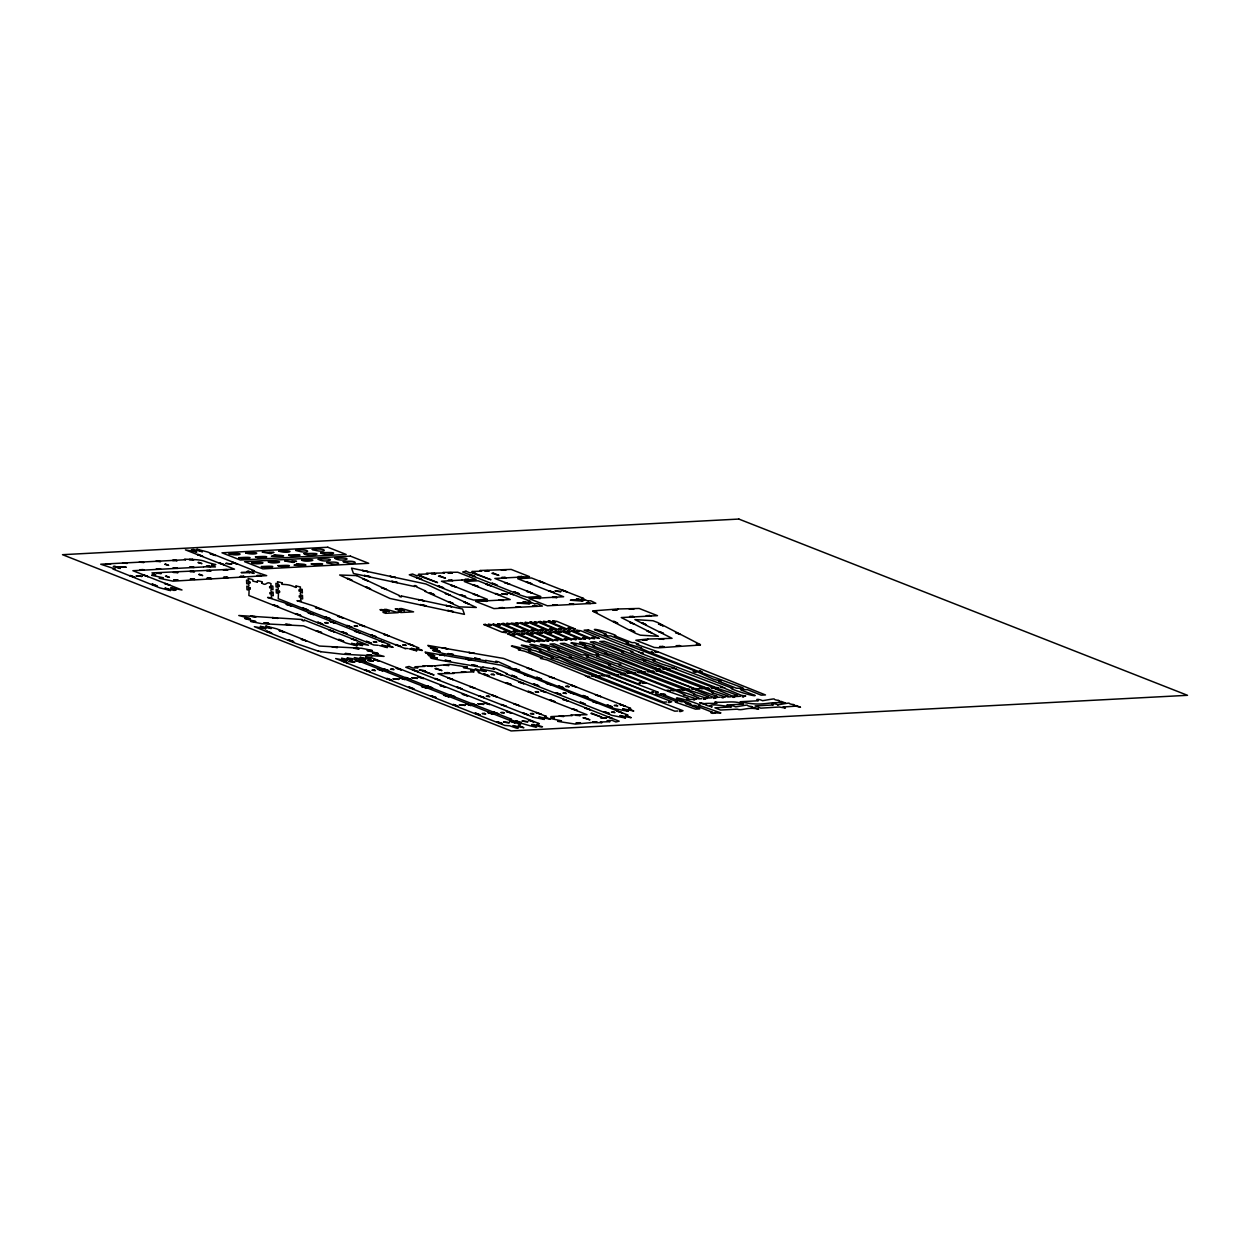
<?xml version="1.0" encoding="UTF-8"?>
<svg xmlns="http://www.w3.org/2000/svg" width="1250" height="1250" viewBox="0 0 1250 1250"><rect width="100%" height="100%" fill="white"/><g stroke="black" fill="none" stroke-linecap="round" stroke-linejoin="round"><path stroke-width="1.5" d="M437.5 649.031L430.656 647.969M439.953 651.5L433.109 650.438M437.203 658.203L430.297 657.141L431.172 658.266L440.734 660.281L483.312 667.609L482.75 667.047L494.453 669.172L492.906 667.984L495.438 668.406L507.312 673.734L506.031 673.797L611.922 715.391L625.453 718.016M202.266 551.75L193.406 549.453L191.391 549.719L196.719 552.031L185.406 549.859L234.516 569.156L151.969 572.906L155.609 574.797M155.578 574.938L151.828 575.156M211.812 564.906L215.609 564.688M162.906 577.844L159.172 578.25L172.969 581.156L266.688 575.625L252.125 570.797L254.484 570.828L207.781 552.047L196.938 549.25M165.141 588.109L173.953 590.391L176.016 590.125L170.719 587.797L182 589.984L132.891 570.703L203.578 566.969M265.656 628.844L254.359 626.656L296.188 643.531L318.812 651.297M271.203 628.547L260.438 626.328M351.625 643.359L362.5 645.547M357.172 643.062L368.5 645.234L304.016 619.906C305.828 621.812 300.609 620.609 302.312 619.516L238.781 615.5L250.172 618.531M381.969 645.109L392.828 647.312M387.516 644.812L389.828 644.688L283.703 602.547L267.609 597.453L271.734 597.938L271.156 595.234L273.281 595.719L273.109 592.141C270.25 593.031 270 587.5 273 589.734L272.844 586.156L270.734 585.672L271.094 583.734C266.016 580.531 266.734 586.734 262 583.172M347 660.75L335.672 658.562L504.734 725.422L509.828 725.812L516.312 728.125L518.359 727.953L512.891 725.578L523.875 727.734L518.406 725.359L520.562 724.594L352.906 658.734L347.281 657.953M352.5 660.453L341.672 658.25M411.328 648.328L422.188 650.531M416.875 648.031L418.719 647.719M365.562 659.766L354.281 657.578L511.406 719.188L510.141 719.25C505.359 718.734 551.438 732.734 531.656 724.562C535.531 723.672 538.609 727.719 542.484 726.75C530.219 723.328 542.391 724.734 537.891 723.672L539.172 723.609L371.516 657.75L365.891 656.969M463.5 667.453L467.281 667.234M470.844 670.344L474.641 670.125M485.875 671.469C479.141 671.328 469.453 665.25 479.531 672.375L478.25 672.438L587 714.703L570.984 714.969L572.094 715.656M539.062 716.953L549.938 719.156M544.609 716.656L546.453 716.344M554.047 718.094L550.375 718.281M622.906 708.812L633.766 711.016L628.734 708.828M620.125 715.531L631 717.734M257.297 582.125L252.922 581.141L252.688 579.688M295.844 587.469C290.156 584.766 287.266 584.578 282.234 584.344M244.906 618.406L250.141 618.688M250.594 621.281L255.828 621.562L244.938 618.594M372.234 650.609L367.031 650.516L377.984 653.344M372.719 653.203L377.953 653.484M427.812 654.688L434.766 655.734L426.156 653.156M170.422 590.594L159.625 587.797L112.922 569.016L115.281 569.047L100.719 564.219L185.234 559.766M265.906 626.047L276.75 628.844L319.422 646.047L361.422 648.25L372.297 650.469M356.953 645.844L346.109 643.047L303.438 625.844L261.438 623.641L250.594 621.438M387.25 647.609L379.547 645.562M360.281 657.266L371.141 659.469L365.812 657.156M416.609 650.828L408.906 648.781M480.547 668.969L494.078 671.609L619.172 721.188L615.875 721.953L612.172 720.375L607.047 720.656L609.969 721.672L600.234 722.031L601.938 722.688L590.281 722.547M544.359 719.453L533.109 717.25M628.219 711.312L614.688 708.688L508.797 667.078L510.078 667.016L498.203 661.703L495.672 661.266L497.219 662.453L485.516 660.328L486.078 660.906L443.516 653.562L432.969 650.562M557.656 721.188L561.469 720.828L550.266 718.453M296.016 586.031L300.453 586.953L300.078 588.891L302.203 589.375L302.359 592.953C299.359 590.719 299.609 596.25 302.469 595.359L302.641 598.938L300.516 598.453L301.094 601.156L296.969 600.672L313.062 605.766L418.438 647.734M185.594 559.906L184.484 559.219C207.875 559.75 199.969 561.062 215.641 564.531M203.797 566.797L215.438 566.938L211.812 565.062M443.891 572.969L426.516 573.297L428.219 573.953L418.469 574.312L421.406 575.328L416.266 575.594L412.578 574.031L409.281 574.797L468.188 598.375L473.594 600.062L487.422 599.328L441.453 581.266L462.453 580M444.266 573.109L443.156 572.422L457.75 572.234L476.109 579.453L461.875 580.031M528.438 601.172L534.656 603.875M581.844 598.359L588.062 601.062M528.797 601.312L530.219 601.25L478.109 580.781L464.281 581.5L510.234 599.562L475.594 601.391L493.938 608.594L542.422 606.047L537.281 603.578L534.875 603.703M582.203 598.5L583.625 598.438L531.516 577.969L517.688 578.688L563.656 596.75L529 598.578L547.344 605.781L595.828 603.234L590.688 600.766L588.281 600.891M497.797 624.953L500.5 624.969L497.484 623.781L501.734 624.25L520.234 631.953L513.547 631.125M517.953 623.891L511.25 623.062L529.75 630.766L534.016 631.234L531 630.047L533.875 629.891M497.609 625.125L492.875 624.031L511.375 631.734L515.625 632.203L513.172 630.984M518.312 624.031L515.859 622.812L520.125 623.281L538.609 630.984L533.328 629.922M543.062 629.406L540.188 629.562L543.203 630.75L538.938 630.281L520.438 622.578L525.172 623.672L528.062 623.516L525.047 622.328L529.312 622.797L547.797 630.5L542.516 629.438M521.672 634.328L524.359 634.344L521.344 633.156L525.609 633.625L544.094 641.328L537.406 640.5M541.812 633.266L535.125 632.438L553.609 640.141L557.875 640.609L554.859 639.422L557.562 639.438M521.484 634.5L516.75 633.406L535.234 641.109L539.5 641.578L537.031 640.359M542.188 633.406L539.719 632.188L543.984 632.656L562.484 640.359L557.75 639.266M378.219 645.297L373.75 644.969L248.891 595.484L249.109 590.172L246.984 589.688L246.828 586.109C249.828 588.344 249.578 582.812 246.719 583.703L246.547 580.125L248.672 580.609L248.125 578.453L252.625 579.609M404.875 648.453L407.578 648.516M651.969 651.938L653.484 652.797M651.75 652.109L649.625 652.219L640.281 648.109L641.562 648.047L630.219 644.594L626.266 643.047L628.328 642.844L610.641 635.891L608.156 635.938L604.203 634.375L606.266 634.172L594.344 629.625C594.359 627.938 622.281 636.562 614.375 635.703L632.062 642.641L634.547 642.609L638.562 644.25L636.438 644.359L657.906 651.781L654.828 651.781L659.266 652.328L765.469 694.938L761.172 695.156L747.453 689.641L744.969 689.672L741.016 688.125L743.078 687.922L742.297 687.625L699.531 671.828L701.672 671.719M653.125 652.641L650.984 652.766L698.172 671.297L700.531 671.016M434.641 665.875L449.594 664.328L467.312 667.078M452.844 672.766L453.953 673.453L437.937 673.703L546.188 716.359M453.219 672.906L474.078 671.812L470.906 670.547M702.047 671.859L699.938 671.047M639.406 682.828L640.844 682.75M640.641 683.422L637.453 683.594L616.125 675.203C623.938 675.125 611.453 674.312 614.531 674.016L575.781 658.344L569.328 656.828L571.391 656.625L553.703 649.672L547.266 648.156L549.328 647.953L540.375 644.562C539.875 643.016 565.219 650.016 557.453 649.484L623.047 674.234C615.234 674.312 627.719 675.125 624.641 675.438L645.734 683.156L642.547 683.312M653.391 691.844L651.953 691.922L652.828 692.297M653.203 692.516L650 692.672L606.609 675.625L609.688 675.641L605.25 675.094L529.875 644.594C529.562 643.016 555.656 650.531 547.938 649.906L658.297 692.25L655.094 692.406M658.5 694.078L655.297 694.25L659.703 694.969L677.391 701.906L675.328 702.109L695.5 709.141L699.797 708.922L685.516 703.438L687.625 703.328L683.625 701.672L681.141 701.719L663.453 694.766L665.562 694.656L663.594 693.812L660.391 693.969M661.641 694.562L659.469 694.5M720.297 697.188L717.109 697.359L715.094 696.5L717.203 696.391L716.438 696.094L695.734 688.969L698.828 688.969L694.375 688.438L651.609 671.641C659.422 671.562 646.938 670.734 650.016 670.438L611.266 654.766L604.828 653.25L606.891 653.047L589.203 646.109L582.766 644.594L584.828 644.391L579.547 642.438C578.516 641.062 600.719 646.391 592.938 645.906L658.547 670.656C650.734 670.734 663.203 671.562 660.141 671.859L702.672 688L699.578 688L701.688 688.828L704.031 688.531L713.359 692.641L712.094 692.719L725.391 696.922L722.203 697.094M711.672 697.828L708.469 698L706.453 697.125L708.578 697.016L700.484 693.844L687.109 689.594C694.844 689.5 682.656 688.781 685.516 688.406L642.969 672.266C650.781 672.188 638.312 671.375 641.375 671.062L602.625 655.406L596.188 653.891L598.25 653.688L580.562 646.734L574.125 645.219L576.188 645.016L570.906 643.062C571.516 641.844 590.719 646.484 584.312 646.531L649.906 671.297C642.094 671.375 654.578 672.188 651.5 672.484L694.031 688.625C686.219 688.703 698.703 689.516 695.625 689.828L712.312 696.828L716.766 697.562L713.562 697.719M731.219 696.781L728.016 696.953L726.062 696.188L728.125 695.984L727.344 695.672L706.656 688.562C714.391 688.453 702.203 687.734 705.062 687.359L658.094 669.484C665.844 669.375 653.656 668.672 656.5 668.297L590.359 641.984L594.656 641.766L623.562 652.219L621.5 652.422L639.188 659.375L645.625 660.891L643.562 661.094L652.422 664.578L665.031 668.516C657.219 668.594 669.703 669.406 666.625 669.703L713.578 687.594C705.766 687.672 718.25 688.484 715.172 688.781L731.859 695.781L736.312 696.516L733.109 696.688M740.625 696.297L737.438 696.453L735.422 695.594L737.531 695.484L728.672 692L716.062 688.062C723.875 687.984 711.406 687.172 714.469 686.875L667.516 668.984C675.328 668.922 662.844 668.094 665.922 667.797L599.781 641.5L604.078 641.266L632.969 651.734L630.906 651.938L648.594 658.875L655.031 660.391L652.969 660.594L661.828 664.078L674.438 668.016C666.625 668.094 679.109 668.906 676.031 669.219L723 687.094C715.188 687.172 727.672 687.984 724.594 688.281L741.281 695.281L745.719 696.016L742.531 696.188M693.594 699.141L696.797 698.969L683.484 694.766L684.766 694.688L675.422 690.578L673.078 690.875L670.984 690.047L674.062 690.047L631.297 673.25L626.859 672.703L629.938 672.719L617.328 668.766L608.469 665.297L610.531 665.094L586.406 656.625L588.516 656.516L584.516 654.859L582.031 654.906L554.25 643.859L549.953 644.094L621.422 672.484C618.344 672.797 630.828 673.609 623.016 673.688L665.781 690.484L668.125 690.203L670.219 691.016L667.141 691.016L688.609 698.438L686.5 698.547L688.5 699.406L692.375 699.375M702 698.703L698.797 698.875L696.844 698.094L698.906 697.891L690.047 694.422L677.438 690.469L680.516 690.484L678.422 689.656L676.078 689.938L633.312 673.141C641.047 673.031 628.859 672.312 631.719 671.953L560.25 643.547L564.547 643.328L592.328 654.359L598.766 655.875L596.703 656.078L614.391 663.031L620.828 664.547L618.766 664.75L627.625 668.234L640.234 672.172C632.422 672.25 644.906 673.062 641.828 673.359L684.359 689.5L681.281 689.5L683.375 690.328L685.719 690.047L695.062 694.156L693.781 694.219L707.094 698.438L703.891 698.594M713.375 698.391L714.797 698.312M722 697.766L723.438 697.688M732.922 697.344L734.344 697.281M742.328 696.859L743.766 696.781M693.406 699.812L694.844 699.734M703.703 699.266L705.125 699.188M666.688 701.984L663.484 702.141L598 676.422C605.812 676.344 593.328 675.531 596.406 675.219L557.641 659.562L551.203 658.031L553.266 657.828L535.578 650.891L529.141 649.375L531.203 649.172L521.266 645.391C520.953 643.812 547.047 651.312 539.328 650.688L557.016 657.641L559.5 657.594L570.25 662.844L604.922 675.453L601.844 675.438L606.281 675.984L671.781 701.703L668.578 701.875M668.391 702.547L669.828 702.469M704.328 703.812C705.5 702.656 723.375 704.484 714.859 702.016C724.266 703.25 734.453 699.938 743.422 704.125L726.875 705C734.109 708.578 711.859 702.719 710.234 705.875M628.547 708.516L630.766 708.391L503.656 658.453L427.844 645.391L428.812 646.375M709.875 705.734L712.141 706.953L706.453 705.359M571.719 715.516L550.844 716.609L554.125 717.938M777.578 704.891C796.172 701.734 784.281 703.578 793.75 704.594M677.953 711L674.766 711.172L587.203 676.781C595.016 676.703 582.531 675.875 585.609 675.578L546.859 659.906L540.422 658.391L542.484 658.188L524.797 651.25L518.359 649.734L520.422 649.531L511.453 646.125C509.922 644.656 536.203 651.75 528.531 651.047L594.125 675.797C586.328 675.875 598.797 676.703 595.719 677L683.047 710.734L679.859 710.906M679.656 711.562L681.094 711.5M625.781 715.219L628 715.109L500.875 665.172L425.063 652.094L426.047 653.094M783.125 706.812L785.406 708.047L779.25 707.016L760.797 708.156L755.109 705.922L773.328 704.953C768.766 703.031 774.578 703.297 778.156 704.859M783.484 706.969L795.875 706.141L800.5 707.25L796.25 705.578M714.562 712.578L716.781 712.672M715.797 713.172L712.609 713.344L710.625 712.5L712.75 712.391L695.062 705.438L692.578 705.469L688.562 703.828L690.688 703.719L676.406 698.234C677.141 696.484 707.531 706.656 698.797 705.234L720.891 712.906L717.688 713.078M590.078 722.719L575.344 724.094L557.688 721.375M780.484 701.469L777.969 700.578M795.469 705.656L792.938 704.594M704.703 704.297L706.641 705.25M753.625 707.641L751.078 706.75M660.766 694.188L661.562 694.406M704.938 699L704.094 698.812M680.906 711.312L679.969 711.078M723.25 697.5L722.344 697.281M734.156 697.094L733.281 696.875M714.609 698.125L713.703 697.906M743.578 696.594L742.672 696.375M693.766 699.344L694.656 699.547M668.75 702.078L669.641 702.281M778.766 700.406C769.312 699.391 781.203 697.547 762.609 700.703C758.922 698.797 754.016 698.984 758.359 700.766L740.125 701.734C765.344 707.094 765.844 701.062 785.516 703.062L781.281 701.391M751.875 706.578C742.422 705.562 754.312 703.719 735.703 706.875C732.016 704.969 727.125 705.156 731.453 706.938L714.906 707.812L720.609 710.047L737.156 709.172C742.406 711.125 747.25 706.516 758.625 709.219L754.391 707.562M704.906 703.781L699.703 702.719L703.953 704.375M625.969 715.547L631.031 717.562M405.359 648.641L278.25 598.703L278.453 593.391L276.344 592.906L276.188 589.328C279.188 591.562 278.938 586.031 276.078 586.922L275.906 583.344L278.031 583.828L277.469 581.688L281.984 582.828M435.234 665.844L423 665.734L424.703 666.391L414.953 666.75L417.891 667.766L412.75 668.047L409.062 666.469L405.75 667.234L532.906 717.047M625.484 717.859L620.156 715.703M392.875 647.156L387.5 644.984M347.266 658.172L352.562 660.312M428.922 646.453L437.578 648.906M474.672 669.969L463.484 667.609M416.688 650.656L411.312 648.484M387.328 647.438L381.938 645.25M362.531 645.406L357.188 643.25M260.359 626.516L265.719 628.688M428.594 655.625L437.25 658.078M549.969 719L544.609 716.812M544.422 719.281L539.062 717.109M196.969 549.438L202.297 551.594M365.641 659.625L360.234 657.422M341.688 658.438L347.031 660.594M151.828 575.359L162.969 577.688M170.5 590.438L165.125 588.266M372.75 653.391L384.078 656.391L342.922 654.234L320.516 651.688M628.266 711.156L622.922 709M485.906 671.328L480.531 669.156M422.234 650.375L416.891 648.219M356.984 645.688L351.656 643.531M271.266 628.391L265.906 626.219M261.828 581.719L257.484 580.688L257.391 582.062M440.031 651.359L430.516 648.094M320.969 651.594L318.359 651.203M295.906 586.094L295.969 587.391M282.047 582.922L282.094 584.203M261.891 581.812L261.953 583.109M738.859 519.062L62.5 554.688L511.141 730.938L1187.5 695.312L738.859 519.062M327.797 547.234L222 552.812L240.344 560.016L346.156 554.453L327.797 547.234M198.328 554.5L197.344 554.547L202.75 556.234L198.328 554.5M211.203 553.828L210.203 553.875L215.609 555.562L211.203 553.828M229.141 553.891C239.297 556.797 247.562 552.172 229.141 553.891M245.781 553.016C255.922 555.922 264.203 551.297 245.781 553.016M262.406 552.141L270.062 553.531L271.672 553.453L269.109 552.562L273.969 552.469L262.406 552.141M279.047 551.25C289.188 554.172 297.453 549.547 279.047 551.25M295.672 550.375C310.844 555.141 312.312 548.172 295.672 550.375M312.297 549.5C327.469 554.266 328.953 547.297 312.297 549.5M109.266 563.766L105.953 563.938L110.594 564.281L109.266 563.766M125.906 562.891L122.578 563.062L127.234 563.406L125.906 562.891M142.531 562L139.203 562.188L143.859 562.531L142.531 562M159.172 561.125L155.844 561.312L160.484 561.656L159.172 561.125M175.797 560.25L172.469 560.438L177.125 560.781L175.797 560.25M192.438 559.375L189.109 559.547L193.75 559.906L192.438 559.375M275.422 554.922L273.812 555L276.359 555.891C257.5 556.516 300.781 556.859 275.422 554.922M304.062 553.672C308.031 557.516 331.016 552.219 304.062 553.672M320.688 552.797C324.656 556.641 347.641 551.344 320.688 552.797M238.859 557.703C243.641 560.656 261.5 556.094 238.859 557.703M255.484 556.828C260.281 559.781 278.125 555.219 255.484 556.828M288.75 555.078C293.547 558.031 311.391 553.469 288.75 555.078M114.922 566.359L113.312 566.453L120.297 568.469L114.922 566.359M165.719 564.219L164.734 564.281L168.672 565.375L165.719 564.219M198.984 562.469L197.984 562.531L201.938 563.625L198.984 562.469M124.891 566.719L117.359 567.125L126.281 567.266L124.891 566.719M350.359 556.109L244.563 561.672L262.906 568.891L368.719 563.312L350.359 556.109M220.391 563.172L219.406 563.219L224.812 564.906L220.391 563.172M233.266 562.484L232.266 562.547L237.672 564.219L233.266 562.484M226.062 563.375L231.625 564.031L226.062 563.375M251.703 562.75C256.5 565.719 274.344 561.141 251.703 562.75M268.344 561.875C273.141 564.844 290.984 560.266 268.344 561.875M284.969 561L292.625 562.391L294.234 562.312L291.672 561.438L296.531 561.344L284.969 561M301.609 560.125C306.406 563.078 324.25 558.516 301.609 560.125M318.234 559.25C325.828 563.844 341.266 557.547 318.234 559.25M334.875 558.375C342.453 562.969 357.891 556.672 334.875 558.375M142.969 569.578L139.641 569.766L144.297 570.109L142.969 569.578M159.594 568.703L156.266 568.891L160.922 569.234L159.594 568.703M176.234 567.828L172.906 568.016L177.562 568.359L176.234 567.828M192.859 566.953L189.531 567.141L194.188 567.484L192.859 566.953M209.5 566.078L206.172 566.25L210.812 566.609L209.5 566.078M297.984 563.781L296.375 563.875L298.938 564.75C282.578 565.094 313.344 566.578 304.109 564.312L297.984 563.781M326.625 562.531C341.797 567.297 343.266 560.328 326.625 562.531M343.25 561.656C358.422 566.422 359.891 559.453 343.25 561.656M261.422 566.562C266.641 568.969 284.031 565.219 261.422 566.562M278.047 565.688C283.266 568.094 300.672 564.344 278.047 565.688M311.312 563.938C316.531 566.344 333.938 562.594 311.312 563.938M159.906 573.062L156.578 573.25L161.234 573.594L159.906 573.062M176.547 572.188L173.219 572.375L177.875 572.719L176.547 572.188M193.172 571.312L189.844 571.5L194.5 571.844L193.172 571.312M209.812 570.438L206.484 570.609L211.125 570.969L209.812 570.438M226.437 569.562L223.109 569.734L227.766 570.094L226.437 569.562M130.734 575.578L129.734 575.625L135.141 577.312L130.734 575.578M143.594 574.891L142.594 574.953L148 576.625L143.594 574.891M136.391 575.781L141.953 576.438L136.391 575.781M248.719 571.297L247.109 571.375L254.094 573.406L248.719 571.297M166.469 576.172L165.469 576.219L169.406 577.328L166.469 576.172M199.734 574.406L198.734 574.469L202.672 575.562L199.734 574.406M248.656 572.188L241.109 572.578L250.047 572.734L248.656 572.188M176.969 579.766L173.641 579.953L178.297 580.297L176.969 579.766M193.609 578.891L190.281 579.078L194.938 579.422L193.609 578.891M210.234 578.016L206.906 578.203L211.562 578.547L210.234 578.016M226.875 577.141L223.547 577.312L228.188 577.672L226.875 577.141M243.5 576.266L240.172 576.438L244.828 576.797L243.5 576.266M260.141 575.391L256.812 575.562L261.453 575.906L260.141 575.391M152.797 584.234L151.797 584.297L157.203 585.969L152.797 584.234M165.656 583.562L164.656 583.609L170.062 585.297L165.656 583.562M465.984 571.219L462.688 571.984L521.594 595.562L527 597.25L540.828 596.516L494.859 578.453L529.516 576.625L511.156 569.422L479.922 570.484L481.625 571.141L471.891 571.5L474.812 572.516L469.688 572.781L465.984 571.219M434.469 573.453L431.141 573.625L435.797 573.969L434.469 573.453M451.094 572.578L447.766 572.75L452.422 573.094L451.094 572.578M487.875 570.641L484.547 570.812L489.203 571.156L487.875 570.641M504.5 569.766L501.172 569.938L505.828 570.281L504.5 569.766M420.984 575.953L419.375 576.031L437.547 582.578L420.984 575.953M474.391 573.141L472.781 573.219L490.953 579.766L474.391 573.141M440.109 576.062L438.516 576.141L445.484 578.172L440.109 576.062M493.531 573.25L491.922 573.328L498.891 575.359L493.531 573.25M417.219 577.469L416.234 577.531L421.641 579.203L417.219 577.469M470.641 574.656L469.641 574.719L475.047 576.391L470.641 574.656M451.531 580.156L448.203 580.328L452.859 580.672L451.531 580.156M468.156 579.281L464.828 579.453L469.484 579.797L468.156 579.281M504.938 577.344L501.609 577.516L506.266 577.859L504.938 577.344M521.562 576.469L518.25 576.641L522.891 576.984L521.562 576.469M439.297 586.141L438.297 586.203L443.703 587.875L439.297 586.141M452.156 585.469L451.156 585.516L456.562 587.203L452.156 585.469M492.703 583.328L491.703 583.391L497.109 585.062L492.703 583.328M505.562 582.656L504.562 582.703L509.969 584.391L505.562 582.656M474.062 584.906L473.062 584.969L478.484 586.641L474.062 584.906M486.922 584.234L485.938 584.281L491.344 585.969L486.922 584.234M527.469 582.094L526.469 582.156L531.891 583.828L527.469 582.094M540.344 581.422L539.344 581.469L544.75 583.156L540.344 581.422M461.359 594.812L460.359 594.859L465.766 596.547L461.359 594.812M474.219 594.141L473.219 594.188L478.625 595.859L474.219 594.141M514.766 592L513.766 592.047L519.172 593.734L514.766 592M527.625 591.328L526.625 591.375L532.031 593.047L527.625 591.328M274.25 605L273.25 605.062L278.656 606.734L274.25 605M287.109 604.328L286.109 604.375L291.516 606.062L287.109 604.328M496.125 593.578L495.125 593.625L500.547 595.312L496.125 593.578M509 592.906L508 592.953L513.406 594.641L509 592.906M549.531 590.766L548.547 590.812L553.953 592.5L549.531 590.766M562.406 590.094L561.406 590.141L566.812 591.828L562.406 590.094M501.781 593.781L507.359 594.453L501.781 593.781M555.203 590.969L560.766 591.641L555.203 590.969M303.609 608.219L302.609 608.281L308.016 609.953L303.609 608.219M316.469 607.547L315.469 607.594L320.875 609.281L316.469 607.547M485.547 600.859L482.219 601.031L486.859 601.375L485.547 600.859M502.172 599.984L498.844 600.156L503.5 600.5L502.172 599.984M538.953 598.047L535.625 598.219L540.266 598.562L538.953 598.047M555.578 597.172L552.25 597.344L556.906 597.688L555.578 597.172M296.312 613.672L295.312 613.719L300.719 615.406L296.312 613.672M309.172 613L308.172 613.047L313.578 614.719L309.172 613M524.469 601.734L522.969 601.812L525.234 602.578L516.969 603.016L528.203 603.859L529.688 603.781L527.422 603.016L531.172 602.984L524.469 601.734M577.875 598.922L576.375 599L578.641 599.766L570.391 600.203L581.609 601.047L583.094 600.969L580.844 600.203L584.594 600.172L577.875 598.922M381.844 609.578L379.953 609.688L386.234 612.156L382.984 612.312L385.562 613.328L398.312 612.656L386.219 609.359L384.328 609.453L389.266 611.562L381.844 609.578M397.109 608.781L395.219 608.875L401.5 611.344L398.25 611.516L400.828 612.531L413.578 611.859L401.484 608.547L399.594 608.641L404.531 610.766L397.109 608.781M325.672 616.891L324.672 616.938L330.078 618.625L325.672 616.891M338.531 616.219L337.531 616.266L342.938 617.953L338.531 616.219M502.609 607.562L499.281 607.734L503.922 608.078L502.609 607.562M519.234 606.688L515.906 606.859L520.562 607.203L519.234 606.688M535.859 605.812L532.547 605.984L537.188 606.328L535.859 605.812M556.016 604.75L552.688 604.922L557.328 605.266L556.016 604.75M572.641 603.875L569.312 604.047L573.969 604.391L572.641 603.875M589.281 603L585.953 603.172L590.594 603.516L589.281 603M318.375 622.344L317.375 622.391L322.781 624.078L318.375 622.344M331.234 621.656L330.234 621.719L335.656 623.391L331.234 621.656M326.953 622.578L324.734 622.688L328.281 623.094L326.953 622.578M617.859 608.984L592.906 610.875L597.047 612.297L592.922 611.25L635.625 633.359L640.344 635.172L658.422 636.312L621.25 617.562L657.484 615.656L639.141 608.453L617.859 608.984M615.859 609.672L612.531 609.844L617.172 610.188L615.859 609.672M632.484 608.781L629.156 608.969L633.812 609.312L632.484 608.781M347.734 625.562L346.734 625.609L352.141 627.297L347.734 625.562M360.594 624.875L359.594 624.938L365 626.609L360.594 624.875M356.312 625.797L354.094 625.906L357.641 626.312L356.312 625.797M267.297 631.297L266.297 631.344L271.719 633.031L267.297 631.297M280.156 630.609L279.156 630.672L284.578 632.344L280.156 630.609M317.219 630.828L316.219 630.875L321.625 632.562L317.219 630.828M330.078 630.141L329.078 630.203L334.5 631.875L330.078 630.141M342.656 631.875L341.656 631.922L347.062 633.609L342.656 631.875M355.516 631.203L354.516 631.25L359.922 632.938L355.516 631.203M632.922 616.375L629.594 616.547L634.234 616.891L632.922 616.375M649.547 615.484L646.219 615.672L650.875 616.016L649.547 615.484M485.406 624.422L483.688 624.516L502.187 632.219L506.438 632.688L503.422 631.5L506.313 631.344L511.047 632.438L492.547 624.734L488.297 624.266L491.312 625.453L488.422 625.609L485.406 624.422M503.781 623.453L502.062 623.547L520.562 631.25L524.828 631.719L521.812 630.531L524.688 630.375L529.422 631.469L510.938 623.766L506.672 623.297L509.688 624.484L506.797 624.641L503.781 623.453M531.344 622L529.625 622.094L548.125 629.797L552.391 630.266L549.375 629.078L552.25 628.922L556.984 630.016L538.5 622.312L534.234 621.844L537.25 623.031L534.359 623.188L531.344 622M540.531 621.516L538.812 621.609L557.312 629.312L561.578 629.781L558.562 628.594L561.438 628.438L566.172 629.531L547.688 621.828L543.422 621.359L546.438 622.547L543.547 622.703L540.531 621.516M549.719 621.031L548 621.125L566.5 628.828L570.766 629.297L567.75 628.109L570.625 627.953L575.359 629.047L556.875 621.344L552.609 620.875L555.625 622.062L552.734 622.219L549.719 621.031M372.016 635.094L371.016 635.141L376.422 636.828L372.016 635.094M384.875 634.422L383.875 634.469L389.281 636.156L384.875 634.422M289.359 639.969L288.359 640.016L293.781 641.703L289.359 639.969M302.219 639.281L301.234 639.344L306.641 641.016L302.219 639.281M339.281 639.484L338.281 639.547L343.688 641.219L339.281 639.484M352.141 638.812L351.141 638.859L356.562 640.547L352.141 638.812M509.281 633.797L507.562 633.891L526.047 641.594L530.312 642.062L527.297 640.875L530.172 640.719L534.906 641.812L516.422 634.109L512.156 633.641L515.172 634.828L512.297 634.984L509.281 633.797M527.656 632.828L525.938 632.922L544.422 640.625L548.688 641.094L545.672 639.906L548.562 639.75L553.297 640.844L534.797 633.141L530.531 632.672L533.547 633.859L530.672 634.016L527.656 632.828M546.031 631.859L544.312 631.953L562.797 639.656L567.062 640.125L564.047 638.938L566.938 638.781L571.672 639.875L553.172 632.172L548.906 631.703L551.922 632.891L549.047 633.047L546.031 631.859M555.219 631.375L553.5 631.469L571.984 639.172L576.25 639.641L573.234 638.453L576.125 638.297L580.859 639.391L562.359 631.688L558.094 631.219L561.109 632.406L558.234 632.562L555.219 631.375M564.406 630.891L562.688 630.984L581.172 638.688L585.438 639.156L582.422 637.969L585.312 637.812L590.047 638.906L571.547 631.203L567.281 630.734L570.297 631.922L567.422 632.078L564.406 630.891M573.594 630.406L571.875 630.5L590.359 638.203L594.625 638.672L591.609 637.484L594.5 637.328L599.234 638.422L580.734 630.719L576.469 630.25L579.484 631.438L576.609 631.594L573.594 630.406M366.922 641.406L365.938 641.469L371.344 643.141L366.922 641.406M379.797 640.734L378.797 640.781L384.203 642.469L379.797 640.734M588.391 629.938L584.094 630.156L639.141 652.109C636.078 652.406 648.547 653.219 640.734 653.297L732.828 688.469C724.094 687.047 754.484 697.219 755.219 695.469L740.953 689.984L743.062 689.875L739.047 688.234L736.578 688.266L718.875 681.312L720.953 681.109L713.734 679.297L697.578 671.938L695.234 672.219L693.141 671.406L696.219 671.406L588.391 629.938M375.516 641.641L373.297 641.766L376.844 642.172L375.516 641.641M396.281 644.625L395.297 644.688L400.703 646.359L396.281 644.625M409.156 643.953L408.156 644L413.562 645.688L409.156 643.953M404.875 644.875L402.656 644.984L406.203 645.391L404.875 644.875M647.781 639.031L635.828 640.25L654.188 647.453L658.828 647.797L700.422 645.016L696.297 644.172L700.406 644.656L657.688 622.531L652.969 620.734L634.891 619.594L672.078 638.344L647.781 639.031M645.781 639.719L642.453 639.891L647.094 640.234L645.781 639.719M662.406 638.844L659.078 639.016L663.734 639.359L662.406 638.844M343.453 661.188L342.453 661.234L347.875 662.922L343.453 661.188M356.312 660.5L355.312 660.562L360.734 662.234L356.312 660.5M362.062 660.203L361.062 660.25L366.469 661.938L362.062 660.203M374.922 659.531L373.922 659.578L379.344 661.266L374.922 659.531M349.109 661.391L354.688 662.047L349.109 661.391M367.719 660.422L373.297 661.078L367.719 660.422M662.844 646.422L659.516 646.594L664.156 646.938L662.844 646.422M679.469 645.547L676.141 645.719L680.797 646.062L679.469 645.547M430.953 665.891L427.625 666.062L432.281 666.422L430.953 665.891M447.578 665.016L444.25 665.188L448.906 665.547L447.578 665.016M365.516 669.859L364.516 669.906L369.938 671.594L365.516 669.859M378.375 669.172L377.391 669.234L382.797 670.906L378.375 669.172M384.125 668.875L383.125 668.922L388.547 670.609L384.125 668.875M396.984 668.203L395.984 668.25L401.406 669.922L396.984 668.203M374.109 670.094L371.891 670.203L375.422 670.609L374.109 670.094M392.719 669.109L390.5 669.219L394.031 669.625L392.719 669.109M436.594 668.5L434.984 668.578L441.969 670.609L436.594 668.5M413.703 669.922L412.719 669.969L418.125 671.656L413.703 669.922M419.375 670.125L424.937 670.781L419.375 670.125M424.031 671.094L422.969 671.141L434.031 675.016L424.031 671.094M515.188 668.703L514.188 668.766L519.594 670.438L515.188 668.703M528.047 668.031L527.047 668.078L532.453 669.766L528.047 668.031M448.016 672.594L444.688 672.766L449.344 673.125L448.016 672.594M464.641 671.719L461.312 671.891L465.969 672.234L464.641 671.719M387.578 678.516L386.594 678.578L392 680.25L387.578 678.516M400.453 677.844L399.453 677.891L404.859 679.578L400.453 677.844M406.187 677.547L405.188 677.594L410.609 679.281L406.187 677.547M419.047 676.859L418.062 676.922L423.469 678.594L419.047 676.859M393.25 678.734L398.812 679.391L393.25 678.734M411.844 677.75L417.422 678.406L411.844 677.75M484.625 674.062L483.625 674.109L489.047 675.797L484.625 674.062M497.484 673.375L496.5 673.438L501.906 675.109L497.484 673.375M493.219 674.297L491 674.406L494.531 674.812L493.219 674.297M435.781 678.578L434.781 678.641L440.188 680.312L435.781 678.578M448.641 677.906L447.641 677.953L453.047 679.641L448.641 677.906M512.406 675.422L511.406 675.469L516.812 677.156L512.406 675.422M525.266 674.75L524.266 674.797L529.688 676.469L525.266 674.75M537.25 677.375L536.25 677.422L541.656 679.109L537.25 677.375M550.109 676.703L549.109 676.75L554.516 678.438L550.109 676.703M409.656 687.188L408.656 687.234L414.062 688.922L409.656 687.188M422.516 686.516L421.516 686.562L426.922 688.25L422.516 686.516M428.25 686.203L427.25 686.266L432.672 687.938L428.25 686.203M441.125 685.531L440.125 685.578L445.531 687.266L441.125 685.531M506.687 682.719L505.688 682.781L511.109 684.453L506.687 682.719M519.562 682.047L518.562 682.094L523.969 683.781L519.562 682.047M457.844 687.25L456.844 687.297L462.25 688.984L457.844 687.25M470.703 686.578L469.703 686.625L475.109 688.312L470.703 686.578M534.469 684.094L533.469 684.141L538.891 685.828L534.469 684.094M547.328 683.406L546.328 683.469L551.75 685.141L547.328 683.406M559.312 686.047L558.312 686.094L563.719 687.781L559.312 686.047M572.172 685.359L571.172 685.422L576.578 687.094L572.172 685.359M567.891 686.281L565.672 686.391L569.219 686.797L567.891 686.281M431.719 695.859L430.719 695.906L436.125 697.594L431.719 695.859M444.578 695.172L443.578 695.234L448.984 696.906L444.578 695.172M450.312 694.875L449.328 694.922L454.734 696.609L450.312 694.875M463.188 694.203L462.188 694.25L467.594 695.938L463.188 694.203M528.75 691.391L527.766 691.453L533.172 693.125L528.75 691.391M541.625 690.719L540.625 690.766L546.031 692.453L541.625 690.719M537.344 691.625L535.125 691.75L538.672 692.156L537.344 691.625M479.906 695.922L478.906 695.969L484.312 697.656L479.906 695.922M492.766 695.234L491.766 695.297L497.172 696.969L492.766 695.234M488.484 696.156L486.266 696.266L489.812 696.672L488.484 696.156M556.531 692.75L555.531 692.812L560.953 694.484L556.531 692.75M569.391 692.078L568.406 692.125L573.812 693.812L569.391 692.078M565.125 692.984L562.906 693.109L566.438 693.516L565.125 692.984M583.594 695.578L582.594 695.625L588 697.312L583.594 695.578M596.453 694.906L595.453 694.953L600.859 696.641L596.453 694.906M453.781 704.516L452.781 704.578L458.188 706.25L453.781 704.516M466.641 703.844L465.641 703.891L471.047 705.578L466.641 703.844M472.391 703.547L471.391 703.594L476.797 705.281L472.391 703.547M485.25 702.859L484.25 702.922L489.656 704.594L485.25 702.859M459.438 704.734L465 705.391L459.438 704.734M478.047 703.75L483.609 704.406L478.047 703.75M550.828 700.062L549.828 700.109L555.234 701.797L550.828 700.062M563.688 699.391L562.688 699.438L568.094 701.109L563.688 699.391M501.969 704.594L500.969 704.641L506.375 706.312L501.969 704.594M514.828 703.906L513.828 703.969L519.234 705.641L514.828 703.906M580.812 702.297L579.812 702.344L585.219 704.031L580.812 702.297M593.672 701.609L592.672 701.672L598.094 703.344L593.672 701.609M607.859 705.109L606.859 705.172L612.281 706.844L607.859 705.109M620.719 704.438L619.734 704.5L625.141 706.172L620.719 704.438M616.453 705.359L614.234 705.469L617.766 705.875L616.453 705.359M475.844 713.188L474.844 713.25L480.25 714.922L475.844 713.188M488.703 712.516L487.703 712.562L493.109 714.25L488.703 712.516M494.453 712.203L493.453 712.266L498.859 713.938L494.453 712.203M507.312 711.531L506.313 711.594L511.719 713.266L507.312 711.531M484.422 713.422L482.203 713.547L485.75 713.953L484.422 713.422M503.031 712.453L500.812 712.562L504.359 712.969L503.031 712.453M572.891 708.734L571.891 708.781L577.297 710.469L572.891 708.734M585.75 708.047L584.75 708.109L590.156 709.781L585.75 708.047M524.031 713.25L523.031 713.312L528.438 714.984L524.031 713.25M536.891 712.578L535.891 712.625L541.312 714.312L536.891 712.578M532.609 713.484L530.391 713.609L533.938 714.016L532.609 713.484M605.094 711.828L604.094 711.875L609.5 713.562L605.094 711.828M617.953 711.156L616.953 711.203L622.359 712.891L617.953 711.156M591.953 713.344L590.906 713.406L601.953 717.266L591.953 713.344M613.672 712.062L611.453 712.188L615 712.578L613.672 712.062M562.297 716L558.969 716.172L563.625 716.516L562.297 716M578.922 715.125L575.594 715.297L580.25 715.641L578.922 715.125M497.906 721.859L496.906 721.906L502.312 723.594L497.906 721.859M510.766 721.188L509.766 721.234L515.188 722.922L510.766 721.188M516.516 720.875L515.516 720.938L520.922 722.609L516.516 720.875M529.375 720.203L528.375 720.25L533.781 721.938L529.375 720.203M503.562 722.062L509.141 722.719L503.562 722.062M522.172 721.094L527.734 721.75L522.172 721.094M584.578 717.734L582.969 717.812L589.938 719.844L584.578 717.734M607.812 716.719L606.812 716.766L612.219 718.453L607.812 716.719M600.609 717.609L606.172 718.266L600.609 717.609M579.359 722.703L576.031 722.875L580.688 723.219L579.359 722.703M595.984 721.828L592.656 722L597.312 722.344L595.984 721.828M356.625 575.609L339.656 575L390.016 598.484L464.469 614.359L462.531 609.016L401.047 595.891C403.391 597.844 398.141 596.719 399.344 595.531L356.625 575.609M348.297 578.516L347.078 578.469L352.016 580.25L348.297 578.516M364.078 579.078L362.859 579.031L367.797 580.812L364.078 579.078M366.922 587.188L365.703 587.156L370.656 588.938L366.922 587.188M382.703 587.766L381.484 587.719L386.438 589.5L382.703 587.766M425.562 590.969L416.641 586.969C417.859 585.766 412.609 584.641 414.953 586.594L353.469 573.484L351.531 568.125L425.984 584.016L476.344 607.484L459.375 606.875L424.656 591.219L425.562 590.969M430.797 593.031L429.562 592.984L434.516 594.766L430.797 593.031M446.578 593.594L445.344 593.562L450.297 595.344L446.578 593.594M449.422 601.719L448.203 601.672L453.141 603.453L449.422 601.719M465.203 602.281L463.984 602.234L468.922 604.016L465.203 602.281M614.359 621.484L613.047 621.406L617.766 623.219L614.359 621.484M631.156 622.562L629.859 622.469L634.578 624.281L631.156 622.562M643 623.109L641.688 623.016L646.406 624.828L643 623.109M659.797 624.172L658.5 624.094L663.219 625.891L659.797 624.172M660.047 631.703L658.75 631.625L663.469 633.422L660.047 631.703M676.859 632.766L675.562 632.688L680.266 634.484L676.859 632.766M631.406 630.094L630.109 630.016L634.828 631.812L631.406 630.094M648.219 631.156L646.922 631.078L651.625 632.875L648.219 631.156M254.891 616.516L250.547 616.234L255.906 617.031L254.891 616.516M276.625 617.891L272.281 617.609L277.641 618.406L276.625 617.891M268.078 623.156L263.734 622.891L269.109 623.672L268.078 623.156M289.812 624.531L285.469 624.266L290.844 625.047L289.812 624.531M336.359 647.109L332.016 646.844L337.391 647.625L336.359 647.109M358.094 648.484L353.75 648.219L359.125 649L358.094 648.484M349.562 653.766L345.219 653.484L350.578 654.281L349.562 653.766M371.297 655.141L366.953 654.875L372.312 655.656L371.297 655.141M447.578 648.781L442.266 647.875L447.578 648.781M474.219 653.375L468.891 652.453L474.219 653.375M453.266 654.516L447.938 653.594L453.266 654.516M479.906 659.109L474.578 658.188L479.906 659.109M444.812 655.5L439.484 654.578L444.812 655.5M471.453 660.094L466.125 659.172L471.453 660.094M450.5 661.219L445.172 660.312L450.5 661.219M477.125 665.812L471.797 664.891L477.125 665.812M368.031 571.641L362.516 570.469L368.031 571.641M395.562 577.516L390.047 576.344L395.562 577.516M369.828 576.609L364.312 575.438L369.828 576.609M397.359 582.484L391.844 581.312L397.359 582.484M424.016 600.781L418.5 599.609L424.016 600.781M451.547 606.656L446.031 605.484L451.547 606.656M425.812 605.766L420.297 604.594L425.812 605.766M453.344 611.641L447.828 610.453L453.344 611.641M279.25 585.297L277.594 584.906L277.656 586.109L279.312 586.484L279.25 585.297M300.625 590.188L298.969 589.812L299.016 591.016L300.672 591.391L300.625 590.188M249.906 582.078L248.234 581.688L248.297 582.891L249.953 583.266L249.906 582.078M271.266 586.969L269.609 586.594L269.656 587.781L271.312 588.172L271.266 586.969M279.531 591.266L277.875 590.891L277.922 592.094L279.578 592.469L279.531 591.266M300.891 596.172L299.234 595.797L299.297 596.984L300.953 597.375L300.891 596.172M250.172 588.047L248.516 587.672L248.563 588.875L250.219 589.25L250.172 588.047M271.531 592.953L269.875 592.578L269.938 593.766L271.594 594.141L271.531 592.953"/></g></svg>
